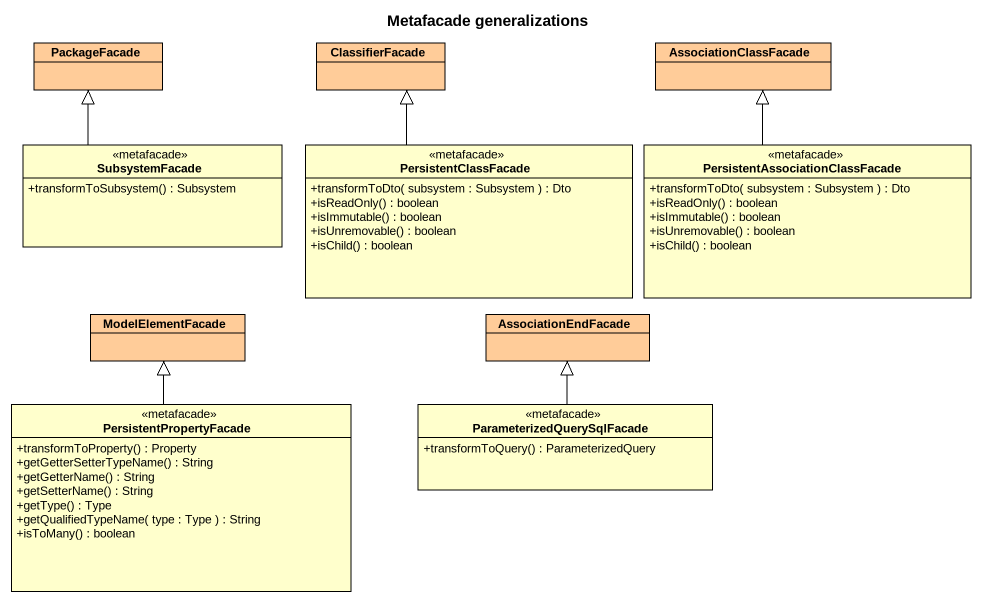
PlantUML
@startuml
title Metafacade generalizations
hide circle
hide empty members
skinparam classAttributeIconSize 0
class PackageFacade #FFCC99
class ClassifierFacade #FFCC99
class AssociationClassFacade #FFCC99
class SubsystemFacade <<metafacade>> {
  +transformToSubsystem() : Subsystem
}
class PersistentClassFacade <<metafacade>> {
  +transformToDto( subsystem : Subsystem ) : Dto
  +isReadOnly() : boolean
  +isImmutable() : boolean
  +isUnremovable() : boolean
  +isChild() : boolean
}
class "PersistentAssociationClassFacade" as PersistentAssociationClassFa <<metafacade>> {
  +transformToDto( subsystem : Subsystem ) : Dto
  +isReadOnly() : boolean
  +isImmutable() : boolean
  +isUnremovable() : boolean
  +isChild() : boolean
}
class ModelElementFacade #FFCC99
class AssociationEndFacade #FFCC99
class PersistentPropertyFacade <<metafacade>> {
  +transformToProperty() : Property
  +getGetterSetterTypeName() : String
  +getGetterName() : String
  +getSetterName() : String
  +getType() : Type
  +getQualifiedTypeName( type : Type ) : String
  +isToMany() : boolean
}
class ParameterizedQuerySqlFacade <<metafacade>> {
  +transformToQuery() : ParameterizedQuery
}
SubsystemFacade -up-|> PackageFacade
PersistentClassFacade -up-|> ClassifierFacade
PersistentAssociationClassFa -up-|> AssociationClassFacade
PersistentPropertyFacade -up-|> ModelElementFacade
ParameterizedQuerySqlFacade -up-|> AssociationEndFacade
@enduml
